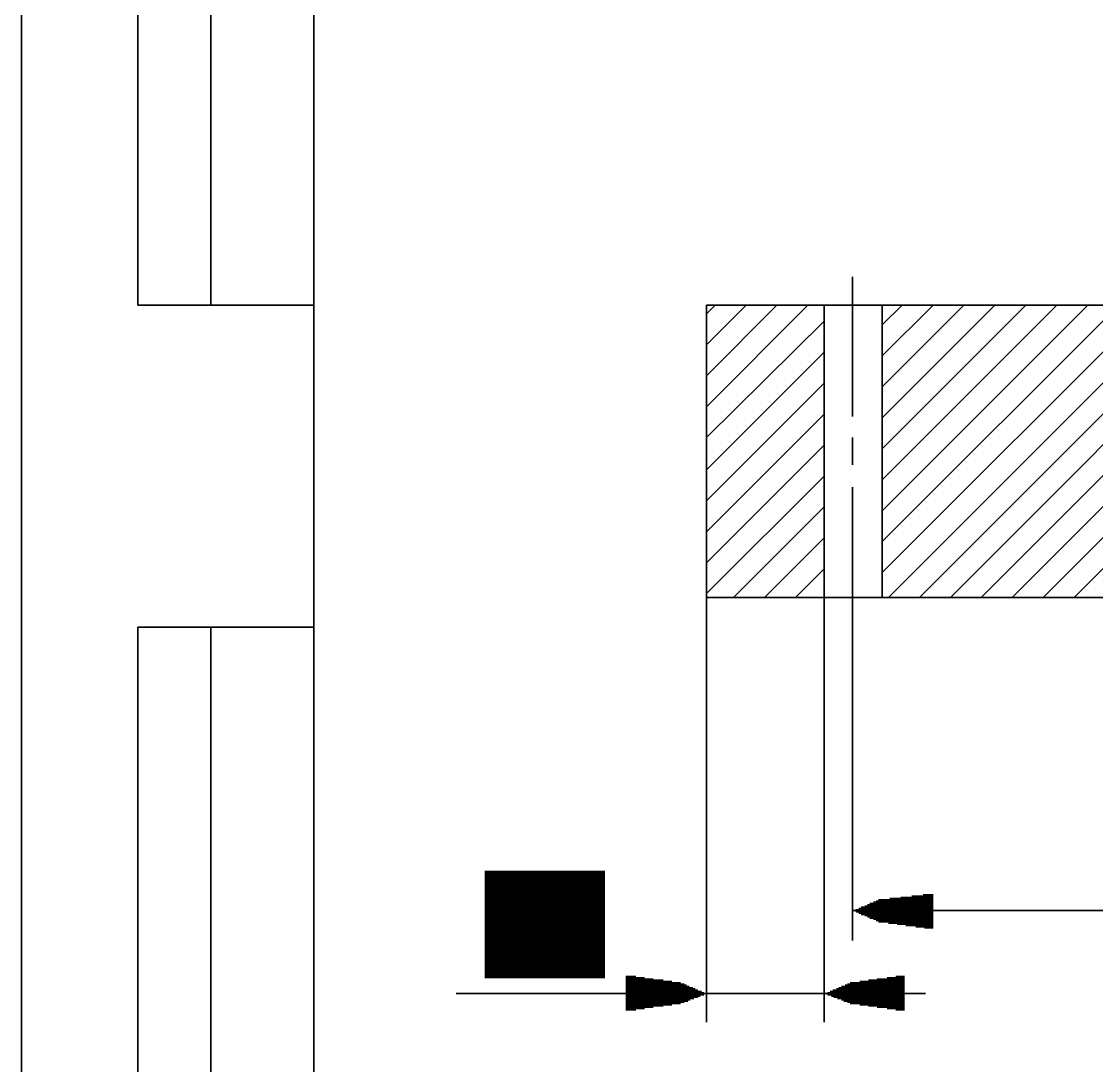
# Model space of a CAD drawing. Extents: x 1 to 210, y 1 to 298.
# Drawn here: x 0.5 to 74, y 120.6 to 192 of the extents above; entities that cross this region are included whole.
import ezdxf

# ---------------------------------------------------------------- set-up
doc = ezdxf.new("R2010")
doc.units = 0

msp = doc.modelspace()

# ---------------------------------------------------------------- linework, layer by layer
at = {"layer": 'P02991'}
msp.add_lwpolyline([(59.35133, 152.654), (100.245335, 152.654), (59.35133, 152.654)], dxfattribs=at)
at = {"layer": 'P02992'}
msp.add_lwpolyline([(47.328668, 172.635328), (55.371997, 172.635328), (47.328668, 172.635328)], dxfattribs=at)
at = {"layer": 'P02997'}
msp.add_lwpolyline([(55.371997, 172.635328), (55.371997, 152.654), (55.371997, 172.635328)], dxfattribs=at)
at = {"layer": 'P03001'}
msp.add_lwpolyline([(47.328668, 172.635328), (47.328668, 152.654), (47.328668, 172.635328)], dxfattribs=at)
at = {"layer": 'P03002'}
msp.add_lwpolyline([(59.35133, 172.635328), (100.245335, 172.635328), (59.35133, 172.635328)], dxfattribs=at)
at = {"layer": 'P03005'}
msp.add_lwpolyline([(59.35133, 172.635328), (59.35133, 152.654), (59.35133, 172.635328)], dxfattribs=at)
at = {"layer": 'P03006'}
msp.add_lwpolyline([(47.328668, 152.654), (55.371997, 152.654), (47.328668, 152.654)], dxfattribs=at)
at = {"layer": 'P03008'}
msp.add_lwpolyline([(55.371997, 172.635328), (59.35133, 172.635328), (55.371997, 172.635328)], dxfattribs=at)
at = {"layer": 'P03009'}
msp.add_lwpolyline([(55.371997, 152.654), (59.35133, 152.654), (55.371997, 152.654)], dxfattribs=at)
at = {"layer": 'P03019'}
msp.add_lwpolyline([(57.319332, 174.582658), (57.319332, 165.015326), (57.319332, 174.582658)], dxfattribs=at)
at = {"layer": 'P03020'}
msp.add_lwpolyline([(57.319332, 163.575997), (57.319332, 161.713331), (57.319332, 163.575997)], dxfattribs=at)
at = {"layer": 'P03021'}
msp.add_lwpolyline([(57.319332, 160.189329), (57.319332, 150.621997), (57.319332, 160.189329)], dxfattribs=at)
at = {"layer": 'P03077'}
msp.add_lwpolyline([(72.474668, 152.654), (92.455995, 172.635328), (72.474668, 152.654)], dxfattribs=at)
at = {"layer": 'P03078'}
msp.add_lwpolyline([(70.358001, 152.654), (90.339329, 172.635328), (70.358001, 152.654)], dxfattribs=at)
at = {"layer": 'P03079'}
msp.add_lwpolyline([(68.241334, 152.654), (88.222667, 172.635328), (68.241334, 152.654)], dxfattribs=at)
at = {"layer": 'P03080'}
msp.add_lwpolyline([(66.124668, 152.654), (86.106001, 172.635328), (66.124668, 152.654)], dxfattribs=at)
at = {"layer": 'P03081'}
msp.add_lwpolyline([(64.008001, 152.654), (83.989334, 172.635328), (64.008001, 152.654)], dxfattribs=at)
at = {"layer": 'P03082'}
msp.add_lwpolyline([(61.891334, 152.654), (81.872667, 172.635328), (61.891334, 152.654)], dxfattribs=at)
at = {"layer": 'P03083'}
msp.add_lwpolyline([(59.774668, 152.654), (79.756001, 172.635328), (59.774668, 152.654)], dxfattribs=at)
at = {"layer": 'P03084'}
msp.add_lwpolyline([(59.35133, 154.347329), (77.639334, 172.635328), (59.35133, 154.347329)], dxfattribs=at)
at = {"layer": 'P03085'}
msp.add_lwpolyline([(59.35133, 156.463996), (75.522667, 172.635328), (59.35133, 156.463996)], dxfattribs=at)
at = {"layer": 'P03086'}
msp.add_lwpolyline([(59.35133, 158.580663), (73.406001, 172.635328), (59.35133, 158.580663)], dxfattribs=at)
at = {"layer": 'P03087'}
msp.add_lwpolyline([(53.424668, 152.654), (55.371997, 154.60133), (53.424668, 152.654)], dxfattribs=at)
at = {"layer": 'P03088'}
msp.add_lwpolyline([(51.308001, 152.654), (55.371997, 156.717997), (51.308001, 152.654)], dxfattribs=at)
at = {"layer": 'P03089'}
msp.add_lwpolyline([(59.35133, 160.697329), (71.289334, 172.635328), (59.35133, 160.697329)], dxfattribs=at)
at = {"layer": 'P03090'}
msp.add_lwpolyline([(59.35133, 162.813996), (69.172667, 172.635328), (59.35133, 162.813996)], dxfattribs=at)
at = {"layer": 'P03091'}
msp.add_lwpolyline([(49.191334, 152.654), (55.371997, 158.834663), (49.191334, 152.654)], dxfattribs=at)
at = {"layer": 'P03092'}
msp.add_lwpolyline([(47.328668, 152.908001), (55.371997, 160.95133), (47.328668, 152.908001)], dxfattribs=at)
at = {"layer": 'P03093'}
msp.add_lwpolyline([(59.35133, 164.930663), (67.056001, 172.635328), (59.35133, 164.930663)], dxfattribs=at)
at = {"layer": 'P03094'}
msp.add_lwpolyline([(59.35133, 167.047329), (64.939334, 172.635328), (59.35133, 167.047329)], dxfattribs=at)
at = {"layer": 'P03095'}
msp.add_lwpolyline([(47.328668, 155.024657), (55.371997, 163.067997), (47.328668, 155.024657)], dxfattribs=at)
at = {"layer": 'P03096'}
msp.add_lwpolyline([(47.328668, 157.141323), (55.371997, 165.184663), (47.328668, 157.141323)], dxfattribs=at)
at = {"layer": 'P03097'}
msp.add_lwpolyline([(59.35133, 169.163996), (62.822667, 172.635328), (59.35133, 169.163996)], dxfattribs=at)
at = {"layer": 'P03098'}
msp.add_lwpolyline([(59.35133, 171.280663), (60.706001, 172.635328), (59.35133, 171.280663)], dxfattribs=at)
at = {"layer": 'P03099'}
msp.add_lwpolyline([(47.328668, 159.25799), (55.371997, 167.30133), (47.328668, 159.25799)], dxfattribs=at)
at = {"layer": 'P03100'}
msp.add_lwpolyline([(47.328668, 161.374657), (55.371997, 169.417997), (47.328668, 161.374657)], dxfattribs=at)
at = {"layer": 'P03101'}
msp.add_lwpolyline([(47.328668, 163.575997), (55.371997, 171.534663), (47.328668, 163.575997)], dxfattribs=at)
at = {"layer": 'P03102'}
msp.add_lwpolyline([(47.328668, 165.692664), (54.271332, 172.635328), (47.328668, 165.692664)], dxfattribs=at)
at = {"layer": 'P03103'}
msp.add_lwpolyline([(47.328668, 167.809331), (52.154665, 172.635328), (47.328668, 167.809331)], dxfattribs=at)
at = {"layer": 'P03104'}
msp.add_lwpolyline([(47.328668, 169.925997), (50.037999, 172.635328), (47.328668, 169.925997)], dxfattribs=at)
at = {"layer": 'P03105'}
msp.add_lwpolyline([(47.328668, 172.042664), (47.921332, 172.635328), (47.328668, 172.042664)], dxfattribs=at)
at = {"layer": 'P03161'}
msp.add_lwpolyline([(72.474668, 152.654), (92.455995, 172.635328), (72.474668, 152.654)], dxfattribs=at)
at = {"layer": 'P03162'}
msp.add_lwpolyline([(70.358001, 152.654), (90.339329, 172.635328), (70.358001, 152.654)], dxfattribs=at)
at = {"layer": 'P03163'}
msp.add_lwpolyline([(68.241334, 152.654), (88.222667, 172.635328), (68.241334, 152.654)], dxfattribs=at)
at = {"layer": 'P03164'}
msp.add_lwpolyline([(66.124668, 152.654), (86.106001, 172.635328), (66.124668, 152.654)], dxfattribs=at)
at = {"layer": 'P03165'}
msp.add_lwpolyline([(64.008001, 152.654), (83.989334, 172.635328), (64.008001, 152.654)], dxfattribs=at)
at = {"layer": 'P03166'}
msp.add_lwpolyline([(61.891334, 152.654), (81.872667, 172.635328), (61.891334, 152.654)], dxfattribs=at)
at = {"layer": 'P03167'}
msp.add_lwpolyline([(59.774668, 152.654), (79.756001, 172.635328), (59.774668, 152.654)], dxfattribs=at)
at = {"layer": 'P03168'}
msp.add_lwpolyline([(59.35133, 154.347329), (77.639334, 172.635328), (59.35133, 154.347329)], dxfattribs=at)
at = {"layer": 'P03169'}
msp.add_lwpolyline([(59.35133, 156.463996), (75.522667, 172.635328), (59.35133, 156.463996)], dxfattribs=at)
at = {"layer": 'P03170'}
msp.add_lwpolyline([(59.35133, 158.580663), (73.406001, 172.635328), (59.35133, 158.580663)], dxfattribs=at)
at = {"layer": 'P03171'}
msp.add_lwpolyline([(53.424668, 152.654), (55.371997, 154.60133), (53.424668, 152.654)], dxfattribs=at)
at = {"layer": 'P03172'}
msp.add_lwpolyline([(51.308001, 152.654), (55.371997, 156.717997), (51.308001, 152.654)], dxfattribs=at)
at = {"layer": 'P03173'}
msp.add_lwpolyline([(59.35133, 160.697329), (71.289334, 172.635328), (59.35133, 160.697329)], dxfattribs=at)
at = {"layer": 'P03174'}
msp.add_lwpolyline([(59.35133, 162.813996), (69.172667, 172.635328), (59.35133, 162.813996)], dxfattribs=at)
at = {"layer": 'P03175'}
msp.add_lwpolyline([(49.191334, 152.654), (55.371997, 158.834663), (49.191334, 152.654)], dxfattribs=at)
at = {"layer": 'P03176'}
msp.add_lwpolyline([(47.328668, 152.908001), (55.371997, 160.95133), (47.328668, 152.908001)], dxfattribs=at)
at = {"layer": 'P03177'}
msp.add_lwpolyline([(59.35133, 164.930663), (67.056001, 172.635328), (59.35133, 164.930663)], dxfattribs=at)
at = {"layer": 'P03178'}
msp.add_lwpolyline([(59.35133, 167.047329), (64.939334, 172.635328), (59.35133, 167.047329)], dxfattribs=at)
at = {"layer": 'P03179'}
msp.add_lwpolyline([(47.328668, 155.024657), (55.371997, 163.067997), (47.328668, 155.024657)], dxfattribs=at)
at = {"layer": 'P03180'}
msp.add_lwpolyline([(47.328668, 157.141323), (55.371997, 165.184663), (47.328668, 157.141323)], dxfattribs=at)
at = {"layer": 'P03181'}
msp.add_lwpolyline([(59.35133, 169.163996), (62.822667, 172.635328), (59.35133, 169.163996)], dxfattribs=at)
at = {"layer": 'P03182'}
msp.add_lwpolyline([(59.35133, 171.280663), (60.706001, 172.635328), (59.35133, 171.280663)], dxfattribs=at)
at = {"layer": 'P03183'}
msp.add_lwpolyline([(47.328668, 159.25799), (55.371997, 167.30133), (47.328668, 159.25799)], dxfattribs=at)
at = {"layer": 'P03184'}
msp.add_lwpolyline([(47.328668, 161.374657), (55.371997, 169.417997), (47.328668, 161.374657)], dxfattribs=at)
at = {"layer": 'P03185'}
msp.add_lwpolyline([(47.328668, 163.575997), (55.371997, 171.534663), (47.328668, 163.575997)], dxfattribs=at)
at = {"layer": 'P03186'}
msp.add_lwpolyline([(47.328668, 165.692664), (54.271332, 172.635328), (47.328668, 165.692664)], dxfattribs=at)
at = {"layer": 'P03187'}
msp.add_lwpolyline([(47.328668, 167.809331), (52.154665, 172.635328), (47.328668, 167.809331)], dxfattribs=at)
at = {"layer": 'P03188'}
msp.add_lwpolyline([(47.328668, 169.925997), (50.037999, 172.635328), (47.328668, 169.925997)], dxfattribs=at)
at = {"layer": 'P03189'}
msp.add_lwpolyline([(47.328668, 172.042664), (47.921332, 172.635328), (47.328668, 172.042664)], dxfattribs=at)
at = {"layer": 'P03193'}
msp.add_lwpolyline([(57.319332, 152.654), (57.319332, 129.20133), (57.319332, 152.654)], dxfattribs=at)
at = {"layer": 'P03203'}
msp.add_lwpolyline([(47.328668, 152.654), (47.328668, 123.613331), (47.328668, 152.654)], dxfattribs=at)
at = {"layer": 'P03204'}
msp.add_lwpolyline([(47.328668, 125.560661), (42.417999, 125.560661), (47.328668, 125.560661)], dxfattribs=at)
at = {"layer": 'P03205'}
msp.add_lwpolyline([(55.371997, 162.644659), (55.371997, 123.613331), (55.371997, 162.644659)], dxfattribs=at)
at = {"layer": 'P03206'}
msp.add_lwpolyline([(42.417999, 125.560661), (30.226, 125.560661), (42.417999, 125.560661)], dxfattribs=at)
at = {"layer": 'P03470'}
msp.add_lwpolyline([(62.145335, 132.333998), (62.822667, 132.333998)], dxfattribs=at)
at = {"layer": 'P03471'}
msp.add_lwpolyline([(61.383333, 132.249324), (62.822667, 132.249324)], dxfattribs=at)
at = {"layer": 'P03472'}
msp.add_lwpolyline([(60.621332, 132.164661), (62.822667, 132.164661)], dxfattribs=at)
at = {"layer": 'P03473'}
msp.add_lwpolyline([(59.859331, 132.079998), (62.822667, 132.079998)], dxfattribs=at)
at = {"layer": 'P03474'}
msp.add_lwpolyline([(59.097329, 131.995335), (62.822667, 131.995335)], dxfattribs=at)
at = {"layer": 'P03475'}
msp.add_lwpolyline([(58.927998, 131.910661), (62.822667, 131.910661)], dxfattribs=at)
at = {"layer": 'P03476'}
msp.add_lwpolyline([(58.758666, 131.825997), (62.822667, 131.825997)], dxfattribs=at)
at = {"layer": 'P03477'}
msp.add_lwpolyline([(58.504665, 131.741334), (62.822667, 131.741334)], dxfattribs=at)
at = {"layer": 'P03478'}
msp.add_lwpolyline([(58.335334, 131.65666), (62.822667, 131.65666)], dxfattribs=at)
at = {"layer": 'P03479'}
msp.add_lwpolyline([(58.165996, 131.571997), (62.822667, 131.571997)], dxfattribs=at)
at = {"layer": 'P03480'}
msp.add_lwpolyline([(57.912001, 131.487334), (62.822667, 131.487334)], dxfattribs=at)
at = {"layer": 'P03481'}
msp.add_lwpolyline([(57.742664, 131.40266), (62.822667, 131.40266)], dxfattribs=at)
at = {"layer": 'P03482'}
msp.add_lwpolyline([(57.573332, 131.317997), (62.822667, 131.317997)], dxfattribs=at)
at = {"layer": 'P03483'}
msp.add_lwpolyline([(57.319332, 131.233333), (62.822667, 131.233333)], dxfattribs=at)
at = {"layer": 'P03484'}
msp.add_lwpolyline([(57.573332, 131.148659), (62.822667, 131.148659)], dxfattribs=at)
at = {"layer": 'P03485'}
msp.add_lwpolyline([(57.742664, 131.063996), (62.822667, 131.063996)], dxfattribs=at)
at = {"layer": 'P03486'}
msp.add_lwpolyline([(57.912001, 130.979333), (62.822667, 130.979333)], dxfattribs=at)
at = {"layer": 'P03487'}
msp.add_lwpolyline([(58.165996, 130.894659), (62.822667, 130.894659)], dxfattribs=at)
at = {"layer": 'P03488'}
msp.add_lwpolyline([(58.335334, 130.809996), (62.822667, 130.809996)], dxfattribs=at)
at = {"layer": 'P03489'}
msp.add_lwpolyline([(58.504665, 130.725332), (62.822667, 130.725332)], dxfattribs=at)
at = {"layer": 'P03490'}
msp.add_lwpolyline([(58.758666, 130.640658), (62.822667, 130.640658)], dxfattribs=at)
at = {"layer": 'P03491'}
msp.add_lwpolyline([(58.927998, 130.555995), (62.822667, 130.555995)], dxfattribs=at)
at = {"layer": 'P03492'}
msp.add_lwpolyline([(59.097329, 130.471332), (62.822667, 130.471332)], dxfattribs=at)
at = {"layer": 'P03493'}
msp.add_lwpolyline([(59.774668, 130.386658), (62.822667, 130.386658)], dxfattribs=at)
at = {"layer": 'P03494'}
msp.add_lwpolyline([(60.367332, 130.301995), (62.822667, 130.301995)], dxfattribs=at)
at = {"layer": 'P03495'}
msp.add_lwpolyline([(60.960001, 130.217332), (62.822667, 130.217332)], dxfattribs=at)
at = {"layer": 'P03496'}
msp.add_lwpolyline([(61.637334, 130.132658), (62.822667, 130.132658)], dxfattribs=at)
at = {"layer": 'P03497'}
msp.add_lwpolyline([(62.229998, 130.047994), (62.822667, 130.047994), (62.229998, 130.047994)], dxfattribs=at)
at = {"layer": 'P03498'}
msp.add_lwpolyline([(57.319332, 131.233333), (62.314666, 131.910661), (57.319332, 131.233333)], dxfattribs=at)
at = {"layer": 'P03499'}
msp.add_lwpolyline([(62.314666, 131.910661), (61.806666, 131.233333), (62.314666, 131.910661)], dxfattribs=at)
at = {"layer": 'P03500'}
msp.add_lwpolyline([(61.806666, 131.233333), (62.314666, 130.555995), (61.806666, 131.233333)], dxfattribs=at)
at = {"layer": 'P03501'}
msp.add_lwpolyline([(62.314666, 130.555995), (57.319332, 131.233333), (62.314666, 130.555995)], dxfattribs=at)
at = {"layer": 'P03502'}
msp.add_lwpolyline([(61.721997, 131.825997), (62.314666, 131.825997)], dxfattribs=at)
at = {"layer": 'P03503'}
msp.add_lwpolyline([(61.129333, 131.741334), (62.229998, 131.741334)], dxfattribs=at)
at = {"layer": 'P03504'}
msp.add_lwpolyline([(60.452, 131.65666), (62.145335, 131.65666)], dxfattribs=at)
at = {"layer": 'P03505'}
msp.add_lwpolyline([(59.859331, 131.571997), (62.060666, 131.571997)], dxfattribs=at)
at = {"layer": 'P03506'}
msp.add_lwpolyline([(59.266667, 131.487334), (62.060666, 131.487334)], dxfattribs=at)
at = {"layer": 'P03507'}
msp.add_lwpolyline([(58.589334, 131.40266), (61.975997, 131.40266)], dxfattribs=at)
at = {"layer": 'P03508'}
msp.add_lwpolyline([(57.996665, 131.317997), (61.891334, 131.317997), (57.996665, 131.317997)], dxfattribs=at)
at = {"layer": 'P03509'}
msp.add_lwpolyline([(57.319332, 131.233333), (61.806666, 131.233333)], dxfattribs=at)
at = {"layer": 'P03510'}
msp.add_lwpolyline([(57.996665, 131.148659), (61.891334, 131.148659)], dxfattribs=at)
at = {"layer": 'P03511'}
msp.add_lwpolyline([(58.589334, 131.063996), (61.975997, 131.063996)], dxfattribs=at)
at = {"layer": 'P03512'}
msp.add_lwpolyline([(59.266667, 130.979333), (62.060666, 130.979333)], dxfattribs=at)
at = {"layer": 'P03513'}
msp.add_lwpolyline([(59.859331, 130.894659), (62.060666, 130.894659)], dxfattribs=at)
at = {"layer": 'P03514'}
msp.add_lwpolyline([(60.452, 130.809996), (62.145335, 130.809996)], dxfattribs=at)
at = {"layer": 'P03515'}
msp.add_lwpolyline([(61.129333, 130.725332), (62.229998, 130.725332)], dxfattribs=at)
at = {"layer": 'P03516'}
msp.add_lwpolyline([(61.721997, 130.640658), (62.314666, 130.640658), (61.721997, 130.640658)], dxfattribs=at)
at = {"layer": 'P03564'}
msp.add_lwpolyline([(57.319332, 131.233333), (157.310661, 131.233333), (57.319332, 131.233333)], dxfattribs=at)
at = {"layer": 'P03931'}
msp.add_lwpolyline([(32.173332, 133.942664), (40.385998, 133.942664)], dxfattribs=at)
at = {"layer": 'P03932'}
msp.add_lwpolyline([(32.173332, 133.858001), (40.385998, 133.858001)], dxfattribs=at)
at = {"layer": 'P03933'}
msp.add_lwpolyline([(32.173332, 133.773327), (40.385998, 133.773327)], dxfattribs=at)
at = {"layer": 'P03934'}
msp.add_lwpolyline([(32.173332, 133.688664), (40.385998, 133.688664)], dxfattribs=at)
at = {"layer": 'P03935'}
msp.add_lwpolyline([(32.173332, 133.604), (40.385998, 133.604)], dxfattribs=at)
at = {"layer": 'P03936'}
msp.add_lwpolyline([(32.173332, 133.519326), (40.385998, 133.519326)], dxfattribs=at)
at = {"layer": 'P03937'}
msp.add_lwpolyline([(32.173332, 133.434663), (40.385998, 133.434663)], dxfattribs=at)
at = {"layer": 'P03938'}
msp.add_lwpolyline([(32.173332, 133.35), (40.385998, 133.35)], dxfattribs=at)
at = {"layer": 'P03939'}
msp.add_lwpolyline([(32.173332, 133.265326), (40.385998, 133.265326)], dxfattribs=at)
at = {"layer": 'P03940'}
msp.add_lwpolyline([(32.173332, 133.180663), (40.385998, 133.180663)], dxfattribs=at)
at = {"layer": 'P03941'}
msp.add_lwpolyline([(32.173332, 133.096), (40.385998, 133.096)], dxfattribs=at)
at = {"layer": 'P03942'}
msp.add_lwpolyline([(32.173332, 133.011326), (40.385998, 133.011326)], dxfattribs=at)
at = {"layer": 'P03943'}
msp.add_lwpolyline([(32.173332, 132.926662), (40.385998, 132.926662)], dxfattribs=at)
at = {"layer": 'P03944'}
msp.add_lwpolyline([(32.173332, 132.841999), (40.385998, 132.841999)], dxfattribs=at)
at = {"layer": 'P03945'}
msp.add_lwpolyline([(32.173332, 132.757325), (40.385998, 132.757325)], dxfattribs=at)
at = {"layer": 'P03946'}
msp.add_lwpolyline([(32.173332, 132.672662), (40.385998, 132.672662)], dxfattribs=at)
at = {"layer": 'P03947'}
msp.add_lwpolyline([(32.173332, 132.587999), (40.385998, 132.587999)], dxfattribs=at)
at = {"layer": 'P03948'}
msp.add_lwpolyline([(32.173332, 132.503325), (40.385998, 132.503325)], dxfattribs=at)
at = {"layer": 'P03949'}
msp.add_lwpolyline([(32.173332, 132.418661), (40.385998, 132.418661)], dxfattribs=at)
at = {"layer": 'P03950'}
msp.add_lwpolyline([(32.173332, 132.333998), (40.385998, 132.333998)], dxfattribs=at)
at = {"layer": 'P03951'}
msp.add_lwpolyline([(32.173332, 132.249324), (40.385998, 132.249324)], dxfattribs=at)
at = {"layer": 'P03952'}
msp.add_lwpolyline([(32.173332, 132.164661), (40.385998, 132.164661)], dxfattribs=at)
at = {"layer": 'P03953'}
msp.add_lwpolyline([(32.173332, 132.079998), (40.385998, 132.079998)], dxfattribs=at)
at = {"layer": 'P03954'}
msp.add_lwpolyline([(32.173332, 131.995335), (40.385998, 131.995335)], dxfattribs=at)
at = {"layer": 'P03955'}
msp.add_lwpolyline([(32.173332, 131.910661), (40.385998, 131.910661)], dxfattribs=at)
at = {"layer": 'P03956'}
msp.add_lwpolyline([(32.173332, 131.825997), (40.385998, 131.825997)], dxfattribs=at)
at = {"layer": 'P03957'}
msp.add_lwpolyline([(32.173332, 131.741334), (40.385998, 131.741334)], dxfattribs=at)
at = {"layer": 'P03958'}
msp.add_lwpolyline([(32.173332, 131.65666), (40.385998, 131.65666)], dxfattribs=at)
at = {"layer": 'P03959'}
msp.add_lwpolyline([(32.173332, 131.571997), (40.385998, 131.571997)], dxfattribs=at)
at = {"layer": 'P03960'}
msp.add_lwpolyline([(32.173332, 131.487334), (40.385998, 131.487334)], dxfattribs=at)
at = {"layer": 'P03961'}
msp.add_lwpolyline([(32.173332, 131.40266), (40.385998, 131.40266)], dxfattribs=at)
at = {"layer": 'P03962'}
msp.add_lwpolyline([(32.173332, 131.317997), (40.385998, 131.317997)], dxfattribs=at)
at = {"layer": 'P03963'}
msp.add_lwpolyline([(32.173332, 131.233333), (40.385998, 131.233333)], dxfattribs=at)
at = {"layer": 'P03964'}
msp.add_lwpolyline([(32.173332, 131.148659), (40.385998, 131.148659)], dxfattribs=at)
at = {"layer": 'P03965'}
msp.add_lwpolyline([(32.173332, 131.063996), (40.385998, 131.063996)], dxfattribs=at)
at = {"layer": 'P03966'}
msp.add_lwpolyline([(32.173332, 130.979333), (40.385998, 130.979333)], dxfattribs=at)
at = {"layer": 'P03967'}
msp.add_lwpolyline([(32.173332, 130.894659), (40.385998, 130.894659)], dxfattribs=at)
at = {"layer": 'P03968'}
msp.add_lwpolyline([(32.173332, 130.809996), (40.385998, 130.809996)], dxfattribs=at)
at = {"layer": 'P03969'}
msp.add_lwpolyline([(32.173332, 130.725332), (40.385998, 130.725332)], dxfattribs=at)
at = {"layer": 'P03970'}
msp.add_lwpolyline([(32.173332, 130.640658), (40.385998, 130.640658)], dxfattribs=at)
at = {"layer": 'P03971'}
msp.add_lwpolyline([(32.173332, 130.555995), (40.385998, 130.555995)], dxfattribs=at)
at = {"layer": 'P03972'}
msp.add_lwpolyline([(32.173332, 130.471332), (40.385998, 130.471332)], dxfattribs=at)
at = {"layer": 'P03973'}
msp.add_lwpolyline([(32.173332, 130.386658), (40.385998, 130.386658)], dxfattribs=at)
at = {"layer": 'P03974'}
msp.add_lwpolyline([(32.173332, 130.301995), (40.385998, 130.301995)], dxfattribs=at)
at = {"layer": 'P03975'}
msp.add_lwpolyline([(32.173332, 130.217332), (40.385998, 130.217332)], dxfattribs=at)
at = {"layer": 'P03976'}
msp.add_lwpolyline([(32.173332, 130.132658), (40.385998, 130.132658)], dxfattribs=at)
at = {"layer": 'P03977'}
msp.add_lwpolyline([(32.173332, 130.047994), (40.385998, 130.047994)], dxfattribs=at)
at = {"layer": 'P03978'}
msp.add_lwpolyline([(32.173332, 129.963331), (40.385998, 129.963331)], dxfattribs=at)
at = {"layer": 'P03979'}
msp.add_lwpolyline([(32.173332, 129.878668), (40.385998, 129.878668)], dxfattribs=at)
at = {"layer": 'P03980'}
msp.add_lwpolyline([(32.173332, 129.793994), (40.385998, 129.793994)], dxfattribs=at)
at = {"layer": 'P03981'}
msp.add_lwpolyline([(32.173332, 129.709331), (40.385998, 129.709331)], dxfattribs=at)
at = {"layer": 'P03982'}
msp.add_lwpolyline([(32.173332, 129.624668), (40.385998, 129.624668)], dxfattribs=at)
at = {"layer": 'P03983'}
msp.add_lwpolyline([(32.173332, 129.539994), (40.385998, 129.539994)], dxfattribs=at)
at = {"layer": 'P03984'}
msp.add_lwpolyline([(32.173332, 129.45533), (40.385998, 129.45533)], dxfattribs=at)
at = {"layer": 'P03985'}
msp.add_lwpolyline([(32.173332, 129.370667), (40.385998, 129.370667)], dxfattribs=at)
at = {"layer": 'P03986'}
msp.add_lwpolyline([(32.173332, 129.285993), (40.385998, 129.285993)], dxfattribs=at)
at = {"layer": 'P03987'}
msp.add_lwpolyline([(32.173332, 129.20133), (40.385998, 129.20133)], dxfattribs=at)
at = {"layer": 'P03988'}
msp.add_lwpolyline([(32.173332, 129.116667), (40.385998, 129.116667)], dxfattribs=at)
at = {"layer": 'P03989'}
msp.add_lwpolyline([(32.173332, 129.031993), (40.385998, 129.031993)], dxfattribs=at)
at = {"layer": 'P03990'}
msp.add_lwpolyline([(32.173332, 128.947329), (40.385998, 128.947329)], dxfattribs=at)
at = {"layer": 'P03991'}
msp.add_lwpolyline([(32.173332, 128.862666), (40.385998, 128.862666)], dxfattribs=at)
at = {"layer": 'P03992'}
msp.add_lwpolyline([(32.173332, 128.777992), (40.385998, 128.777992)], dxfattribs=at)
at = {"layer": 'P03993'}
msp.add_lwpolyline([(32.173332, 128.693329), (40.385998, 128.693329)], dxfattribs=at)
at = {"layer": 'P03994'}
msp.add_lwpolyline([(32.173332, 128.608666), (40.385998, 128.608666)], dxfattribs=at)
at = {"layer": 'P03995'}
msp.add_lwpolyline([(32.173332, 128.523992), (40.385998, 128.523992)], dxfattribs=at)
at = {"layer": 'P03996'}
msp.add_lwpolyline([(32.173332, 128.439329), (40.385998, 128.439329)], dxfattribs=at)
at = {"layer": 'P03997'}
msp.add_lwpolyline([(32.173332, 128.354665), (40.385998, 128.354665)], dxfattribs=at)
at = {"layer": 'P03998'}
msp.add_lwpolyline([(32.173332, 128.269991), (40.385998, 128.269991)], dxfattribs=at)
at = {"layer": 'P03999'}
msp.add_lwpolyline([(32.173332, 128.185328), (40.385998, 128.185328)], dxfattribs=at)
at = {"layer": 'P04000'}
msp.add_lwpolyline([(32.173332, 128.100665), (40.385998, 128.100665)], dxfattribs=at)
at = {"layer": 'P04001'}
msp.add_lwpolyline([(32.173332, 128.015991), (40.385998, 128.015991)], dxfattribs=at)
at = {"layer": 'P04002'}
msp.add_lwpolyline([(32.173332, 127.931328), (40.385998, 127.931328)], dxfattribs=at)
at = {"layer": 'P04003'}
msp.add_lwpolyline([(32.173332, 127.846665), (40.385998, 127.846665)], dxfattribs=at)
at = {"layer": 'P04004'}
msp.add_lwpolyline([(32.173332, 127.762001), (40.385998, 127.762001)], dxfattribs=at)
at = {"layer": 'P04005'}
msp.add_lwpolyline([(32.173332, 127.677327), (40.385998, 127.677327)], dxfattribs=at)
at = {"layer": 'P04006'}
msp.add_lwpolyline([(32.173332, 127.592664), (40.385998, 127.592664)], dxfattribs=at)
at = {"layer": 'P04007'}
msp.add_lwpolyline([(32.173332, 127.508001), (40.385998, 127.508001)], dxfattribs=at)
at = {"layer": 'P04008'}
msp.add_lwpolyline([(32.173332, 127.423327), (40.385998, 127.423327)], dxfattribs=at)
at = {"layer": 'P04009'}
msp.add_lwpolyline([(32.173332, 127.338664), (40.385998, 127.338664)], dxfattribs=at)
at = {"layer": 'P04010'}
msp.add_lwpolyline([(32.173332, 127.254), (40.385998, 127.254)], dxfattribs=at)
at = {"layer": 'P04011'}
msp.add_lwpolyline([(32.173332, 127.169326), (40.385998, 127.169326)], dxfattribs=at)
at = {"layer": 'P04012'}
msp.add_lwpolyline([(32.173332, 127.084663), (40.385998, 127.084663)], dxfattribs=at)
at = {"layer": 'P04013'}
msp.add_lwpolyline([(32.173332, 127), (40.385998, 127)], dxfattribs=at)
at = {"layer": 'P04014'}
msp.add_lwpolyline([(32.173332, 126.915326), (40.385998, 126.915326)], dxfattribs=at)
at = {"layer": 'P04015'}
msp.add_lwpolyline([(32.173332, 126.830663), (40.385998, 126.830663)], dxfattribs=at)
at = {"layer": 'P04016'}
msp.add_lwpolyline([(32.173332, 126.746), (40.385998, 126.746)], dxfattribs=at)
at = {"layer": 'P04017'}
msp.add_lwpolyline([(32.173332, 126.661326), (40.385998, 126.661326), (32.173332, 126.661326)], dxfattribs=at)
at = {"layer": 'P04018'}
msp.add_lwpolyline([(41.825332, 126.746), (42.502665, 126.746)], dxfattribs=at)
at = {"layer": 'P04019'}
msp.add_lwpolyline([(41.825332, 126.661326), (43.095332, 126.661326)], dxfattribs=at)
at = {"layer": 'P04020'}
msp.add_lwpolyline([(41.825332, 126.576662), (43.687999, 126.576662)], dxfattribs=at)
at = {"layer": 'P04021'}
msp.add_lwpolyline([(41.825332, 126.491999), (44.365331, 126.491999)], dxfattribs=at)
at = {"layer": 'P04022'}
msp.add_lwpolyline([(41.825332, 126.407325), (44.957998, 126.407325)], dxfattribs=at)
at = {"layer": 'P04023'}
msp.add_lwpolyline([(41.825332, 126.322662), (45.550665, 126.322662)], dxfattribs=at)
at = {"layer": 'P04024'}
msp.add_lwpolyline([(41.825332, 126.237999), (45.804665, 126.237999)], dxfattribs=at)
at = {"layer": 'P04025'}
msp.add_lwpolyline([(41.825332, 126.153325), (45.973997, 126.153325)], dxfattribs=at)
at = {"layer": 'P04026'}
msp.add_lwpolyline([(41.825332, 126.068661), (46.143334, 126.068661)], dxfattribs=at)
at = {"layer": 'P04027'}
msp.add_lwpolyline([(41.825332, 125.983998), (46.397335, 125.983998)], dxfattribs=at)
at = {"layer": 'P04028'}
msp.add_lwpolyline([(41.825332, 125.899324), (46.566667, 125.899324)], dxfattribs=at)
at = {"layer": 'P04029'}
msp.add_lwpolyline([(41.825332, 125.814661), (46.735998, 125.814661)], dxfattribs=at)
at = {"layer": 'P04030'}
msp.add_lwpolyline([(41.825332, 125.729998), (46.989999, 125.729998)], dxfattribs=at)
at = {"layer": 'P04031'}
msp.add_lwpolyline([(41.825332, 125.645335), (47.159331, 125.645335)], dxfattribs=at)
at = {"layer": 'P04032'}
msp.add_lwpolyline([(41.825332, 125.560661), (47.328668, 125.560661)], dxfattribs=at)
at = {"layer": 'P04033'}
msp.add_lwpolyline([(41.825332, 125.475997), (47.159331, 125.475997)], dxfattribs=at)
at = {"layer": 'P04034'}
msp.add_lwpolyline([(41.825332, 125.391334), (46.90533, 125.391334)], dxfattribs=at)
at = {"layer": 'P04035'}
msp.add_lwpolyline([(41.825332, 125.30666), (46.735998, 125.30666)], dxfattribs=at)
at = {"layer": 'P04036'}
msp.add_lwpolyline([(41.825332, 125.221997), (46.481998, 125.221997)], dxfattribs=at)
at = {"layer": 'P04037'}
msp.add_lwpolyline([(41.825332, 125.137334), (46.227998, 125.137334)], dxfattribs=at)
at = {"layer": 'P04038'}
msp.add_lwpolyline([(41.825332, 125.05266), (46.058666, 125.05266)], dxfattribs=at)
at = {"layer": 'P04039'}
msp.add_lwpolyline([(41.825332, 124.967997), (45.804665, 124.967997)], dxfattribs=at)
at = {"layer": 'P04040'}
msp.add_lwpolyline([(41.825332, 124.883333), (45.550665, 124.883333)], dxfattribs=at)
at = {"layer": 'P04041'}
msp.add_lwpolyline([(41.825332, 124.798659), (44.957998, 124.798659)], dxfattribs=at)
at = {"layer": 'P04042'}
msp.add_lwpolyline([(41.825332, 124.713996), (44.365331, 124.713996)], dxfattribs=at)
at = {"layer": 'P04043'}
msp.add_lwpolyline([(41.825332, 124.629333), (43.687999, 124.629333)], dxfattribs=at)
at = {"layer": 'P04044'}
msp.add_lwpolyline([(41.825332, 124.544659), (43.095332, 124.544659)], dxfattribs=at)
at = {"layer": 'P04045'}
msp.add_lwpolyline([(41.825332, 124.459996), (42.502665, 124.459996), (41.825332, 124.459996)], dxfattribs=at)
at = {"layer": 'P04046'}
msp.add_lwpolyline([(47.328668, 125.560661), (42.333333, 126.237999), (47.328668, 125.560661)], dxfattribs=at)
at = {"layer": 'P04047'}
msp.add_lwpolyline([(42.333333, 126.237999), (42.841332, 125.560661), (42.333333, 126.237999)], dxfattribs=at)
at = {"layer": 'P04048'}
msp.add_lwpolyline([(42.841332, 125.560661), (42.333333, 124.883333), (42.841332, 125.560661)], dxfattribs=at)
at = {"layer": 'P04049'}
msp.add_lwpolyline([(42.333333, 124.883333), (47.328668, 125.560661), (42.333333, 124.883333)], dxfattribs=at)
at = {"layer": 'P04050'}
msp.add_lwpolyline([(47.328668, 125.560661), (40.301333, 125.560661), (47.328668, 125.560661)], dxfattribs=at)
at = {"layer": 'P04051'}
msp.add_lwpolyline([(42.417999, 126.153325), (43.010666, 126.153325)], dxfattribs=at)
at = {"layer": 'P04052'}
msp.add_lwpolyline([(42.502665, 126.068661), (43.603333, 126.068661)], dxfattribs=at)
at = {"layer": 'P04053'}
msp.add_lwpolyline([(42.587331, 125.983998), (44.280665, 125.983998)], dxfattribs=at)
at = {"layer": 'P04054'}
msp.add_lwpolyline([(42.587331, 125.899324), (44.873332, 125.899324)], dxfattribs=at)
at = {"layer": 'P04055'}
msp.add_lwpolyline([(42.672, 125.814661), (45.465996, 125.814661)], dxfattribs=at)
at = {"layer": 'P04056'}
msp.add_lwpolyline([(42.756666, 125.729998), (46.143334, 125.729998)], dxfattribs=at)
at = {"layer": 'P04057'}
msp.add_lwpolyline([(42.841332, 125.645335), (46.735998, 125.645335), (42.841332, 125.645335)], dxfattribs=at)
at = {"layer": 'P04058'}
msp.add_lwpolyline([(42.841332, 125.560661), (47.328668, 125.560661)], dxfattribs=at)
at = {"layer": 'P04059'}
msp.add_lwpolyline([(42.841332, 125.475997), (46.735998, 125.475997)], dxfattribs=at)
at = {"layer": 'P04060'}
msp.add_lwpolyline([(42.756666, 125.391334), (46.143334, 125.391334)], dxfattribs=at)
at = {"layer": 'P04061'}
msp.add_lwpolyline([(42.672, 125.30666), (45.465996, 125.30666)], dxfattribs=at)
at = {"layer": 'P04062'}
msp.add_lwpolyline([(42.587331, 125.221997), (44.873332, 125.221997)], dxfattribs=at)
at = {"layer": 'P04063'}
msp.add_lwpolyline([(42.587331, 125.137334), (44.280665, 125.137334)], dxfattribs=at)
at = {"layer": 'P04064'}
msp.add_lwpolyline([(42.502665, 125.05266), (43.603333, 125.05266)], dxfattribs=at)
at = {"layer": 'P04065'}
msp.add_lwpolyline([(42.417999, 124.967997), (43.010666, 124.967997), (42.417999, 124.967997)], dxfattribs=at)
at = {"layer": 'P04066'}
msp.add_lwpolyline([(60.282663, 126.746), (60.875332, 126.746)], dxfattribs=at)
at = {"layer": 'P04067'}
msp.add_lwpolyline([(59.689999, 126.661326), (60.875332, 126.661326)], dxfattribs=at)
at = {"layer": 'P04068'}
msp.add_lwpolyline([(59.012666, 126.576662), (60.875332, 126.576662)], dxfattribs=at)
at = {"layer": 'P04069'}
msp.add_lwpolyline([(58.419997, 126.491999), (60.875332, 126.491999)], dxfattribs=at)
at = {"layer": 'P04070'}
msp.add_lwpolyline([(57.827333, 126.407325), (60.875332, 126.407325)], dxfattribs=at)
at = {"layer": 'P04071'}
msp.add_lwpolyline([(57.15, 126.322662), (60.875332, 126.322662)], dxfattribs=at)
at = {"layer": 'P04072'}
msp.add_lwpolyline([(56.980663, 126.237999), (60.875332, 126.237999)], dxfattribs=at)
at = {"layer": 'P04073'}
msp.add_lwpolyline([(56.811331, 126.153325), (60.875332, 126.153325)], dxfattribs=at)
at = {"layer": 'P04074'}
msp.add_lwpolyline([(56.557331, 126.068661), (60.875332, 126.068661)], dxfattribs=at)
at = {"layer": 'P04075'}
msp.add_lwpolyline([(56.387999, 125.983998), (60.875332, 125.983998)], dxfattribs=at)
at = {"layer": 'P04076'}
msp.add_lwpolyline([(56.218667, 125.899324), (60.875332, 125.899324)], dxfattribs=at)
at = {"layer": 'P04077'}
msp.add_lwpolyline([(55.964666, 125.814661), (60.875332, 125.814661)], dxfattribs=at)
at = {"layer": 'P04078'}
msp.add_lwpolyline([(55.795335, 125.729998), (60.875332, 125.729998)], dxfattribs=at)
at = {"layer": 'P04079'}
msp.add_lwpolyline([(55.625997, 125.645335), (60.875332, 125.645335)], dxfattribs=at)
at = {"layer": 'P04080'}
msp.add_lwpolyline([(55.371997, 125.560661), (60.875332, 125.560661)], dxfattribs=at)
at = {"layer": 'P04081'}
msp.add_lwpolyline([(55.625997, 125.475997), (60.875332, 125.475997)], dxfattribs=at)
at = {"layer": 'P04082'}
msp.add_lwpolyline([(55.879998, 125.391334), (60.875332, 125.391334)], dxfattribs=at)
at = {"layer": 'P04083'}
msp.add_lwpolyline([(56.04933, 125.30666), (60.875332, 125.30666)], dxfattribs=at)
at = {"layer": 'P04084'}
msp.add_lwpolyline([(56.30333, 125.221997), (60.875332, 125.221997)], dxfattribs=at)
at = {"layer": 'P04085'}
msp.add_lwpolyline([(56.557331, 125.137334), (60.875332, 125.137334)], dxfattribs=at)
at = {"layer": 'P04086'}
msp.add_lwpolyline([(56.726668, 125.05266), (60.875332, 125.05266)], dxfattribs=at)
at = {"layer": 'P04087'}
msp.add_lwpolyline([(56.980663, 124.967997), (60.875332, 124.967997)], dxfattribs=at)
at = {"layer": 'P04088'}
msp.add_lwpolyline([(57.15, 124.883333), (60.875332, 124.883333)], dxfattribs=at)
at = {"layer": 'P04089'}
msp.add_lwpolyline([(57.827333, 124.798659), (60.875332, 124.798659)], dxfattribs=at)
at = {"layer": 'P04090'}
msp.add_lwpolyline([(58.419997, 124.713996), (60.875332, 124.713996)], dxfattribs=at)
at = {"layer": 'P04091'}
msp.add_lwpolyline([(59.012666, 124.629333), (60.875332, 124.629333)], dxfattribs=at)
at = {"layer": 'P04092'}
msp.add_lwpolyline([(59.689999, 124.544659), (60.875332, 124.544659)], dxfattribs=at)
at = {"layer": 'P04093'}
msp.add_lwpolyline([(60.282663, 124.459996), (60.875332, 124.459996), (60.282663, 124.459996)], dxfattribs=at)
at = {"layer": 'P04094'}
msp.add_lwpolyline([(55.371997, 125.560661), (60.367332, 124.883333), (55.371997, 125.560661)], dxfattribs=at)
at = {"layer": 'P04095'}
msp.add_lwpolyline([(60.367332, 124.883333), (59.859331, 125.560661), (60.367332, 124.883333)], dxfattribs=at)
at = {"layer": 'P04096'}
msp.add_lwpolyline([(59.859331, 125.560661), (60.367332, 126.237999), (59.859331, 125.560661)], dxfattribs=at)
at = {"layer": 'P04097'}
msp.add_lwpolyline([(60.367332, 126.237999), (55.371997, 125.560661), (60.367332, 126.237999)], dxfattribs=at)
at = {"layer": 'P04098'}
msp.add_lwpolyline([(55.371997, 125.560661), (62.314666, 125.560661), (55.371997, 125.560661)], dxfattribs=at)
at = {"layer": 'P04099'}
msp.add_lwpolyline([(55.371997, 125.560661), (59.859331, 125.560661)], dxfattribs=at)
at = {"layer": 'P04100'}
msp.add_lwpolyline([(56.04933, 125.475997), (59.943999, 125.475997)], dxfattribs=at)
at = {"layer": 'P04101'}
msp.add_lwpolyline([(56.641999, 125.391334), (60.028668, 125.391334)], dxfattribs=at)
at = {"layer": 'P04102'}
msp.add_lwpolyline([(57.319332, 125.30666), (60.113331, 125.30666)], dxfattribs=at)
at = {"layer": 'P04103'}
msp.add_lwpolyline([(57.912001, 125.221997), (60.113331, 125.221997)], dxfattribs=at)
at = {"layer": 'P04104'}
msp.add_lwpolyline([(58.504665, 125.137334), (60.198, 125.137334)], dxfattribs=at)
at = {"layer": 'P04105'}
msp.add_lwpolyline([(59.181998, 125.05266), (60.282663, 125.05266)], dxfattribs=at)
at = {"layer": 'P04106'}
msp.add_lwpolyline([(59.774668, 124.967997), (60.367332, 124.967997), (59.774668, 124.967997)], dxfattribs=at)
at = {"layer": 'P04107'}
msp.add_lwpolyline([(59.774668, 126.153325), (60.367332, 126.153325)], dxfattribs=at)
at = {"layer": 'P04108'}
msp.add_lwpolyline([(59.181998, 126.068661), (60.282663, 126.068661)], dxfattribs=at)
at = {"layer": 'P04109'}
msp.add_lwpolyline([(58.504665, 125.983998), (60.198, 125.983998)], dxfattribs=at)
at = {"layer": 'P04110'}
msp.add_lwpolyline([(57.912001, 125.899324), (60.113331, 125.899324)], dxfattribs=at)
at = {"layer": 'P04111'}
msp.add_lwpolyline([(57.319332, 125.814661), (60.113331, 125.814661)], dxfattribs=at)
at = {"layer": 'P04112'}
msp.add_lwpolyline([(56.641999, 125.729998), (60.028668, 125.729998)], dxfattribs=at)
at = {"layer": 'P04113'}
msp.add_lwpolyline([(56.04933, 125.645335), (59.943999, 125.645335), (56.04933, 125.645335)], dxfattribs=at)
at = {"layer": 'P04114'}
msp.add_lwpolyline([(47.328668, 125.560661), (55.371997, 125.560661), (47.328668, 125.560661)], dxfattribs=at)
at = {"layer": 'P04565'}
msp.add_lwpolyline([(0.508, 0.592664), (0.508, 297.603326), (0.508, 0.592664)], dxfattribs=at)
at = {"layer": 'P04569'}
msp.add_lwpolyline([(20.489333, 5.588009), (20.489333, 292.607992), (20.489333, 5.588009)], dxfattribs=at)
at = {"layer": 'P04602'}
msp.add_lwpolyline([(8.466667, 5.588009), (8.466667, 150.621997), (8.466667, 5.588009)], dxfattribs=at)
at = {"layer": 'P04603'}
msp.add_lwpolyline([(13.462, 5.588009), (13.462, 150.621997), (13.462, 5.588009)], dxfattribs=at)
at = {"layer": 'P04605'}
msp.add_lwpolyline([(20.489333, 150.621997), (8.466667, 150.621997), (20.489333, 150.621997)], dxfattribs=at)
at = {"layer": 'P04610'}
msp.add_lwpolyline([(8.466667, 172.635328), (8.466667, 292.607992), (8.466667, 172.635328)], dxfattribs=at)
at = {"layer": 'P04611'}
msp.add_lwpolyline([(13.462, 172.635328), (13.462, 292.607992), (13.462, 172.635328)], dxfattribs=at)
at = {"layer": 'P04612'}
msp.add_lwpolyline([(20.489333, 172.635328), (8.466667, 172.635328), (20.489333, 172.635328)], dxfattribs=at)

doc.saveas('drawing.dxf')
